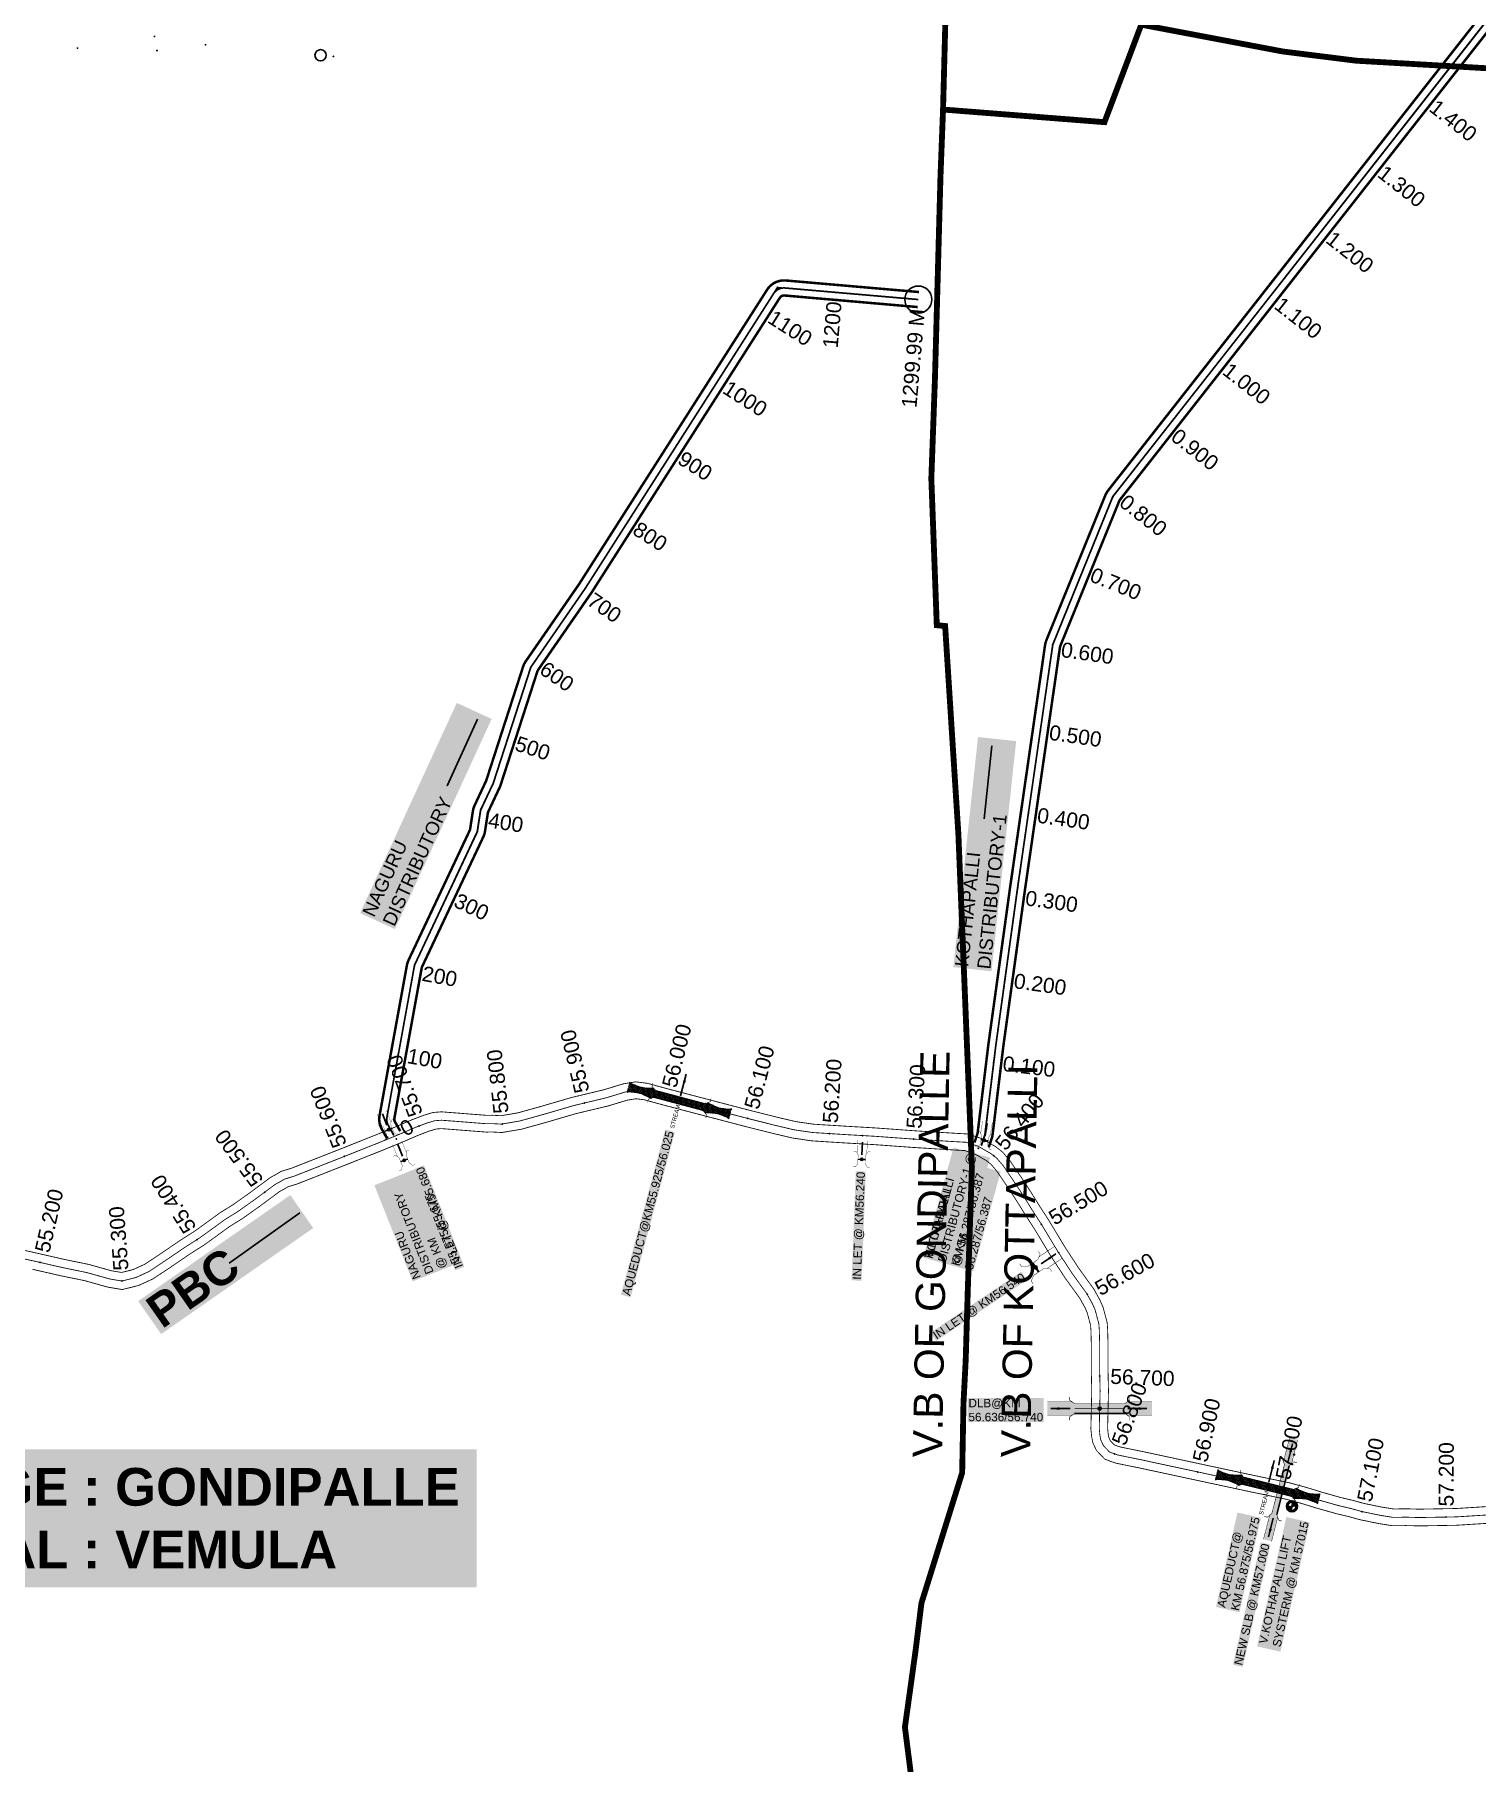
# Model space of a CAD drawing. Header units: inches. Extents: x 174104 to 230935, y 1583276 to 1631460.
# Drawn here: x 213120 to 214844, y 1589828 to 1591893 of the extents above; entities that cross this region are included whole.
import ezdxf
from ezdxf.enums import TextEntityAlignment as Align

# ---------------------------------------------------------------- set-up
doc = ezdxf.new("R2010")
doc.units = ezdxf.units.IN
doc.header["$LTSCALE"] = 15
doc.header["$MEASUREMENT"] = 0
doc.linetypes.add('ACAD_ISO02W100', pattern=[15, 12, -3])
doc.linetypes.add('HIDDEN2', pattern=[0.1875, 0.125, -0.0625])
for name, color, linetype in [('BLOCK', 72, 'Continuous'), ('CANAL1', 7, 'Continuous'), ('CSMark', 72, 'Continuous'), ('PAPER SIZE', 5, 'Continuous'), ('RE REMARKS', 7, 'Continuous'), ('STRUCTURE', 5, 'Continuous'), ('TEXT', 1, 'Continuous'), ('text2', 7, 'Continuous'), ('VB', 72, 'Continuous'), ('VILLAGE BOUNDRY', 5, 'Continuous')]:
    doc.layers.add(name, color=color, linetype=linetype)
doc.styles.add('FONT1', font='Arial')
doc.styles.get("Standard").update_dxf_attribs({"font": 'arial.ttf'})
doc.dimstyles.get("Standard").update_dxf_attribs({"dimtxt": 0.18, "dimasz": 0.18, "dimexe": 0.18, "dimexo": 0.0625, "dimgap": 0.09, "dimtad": 0, "dimtih": 1, "dimtoh": 1, "dimdec": 4, "dimzin": 0, "dimdsep": 46, "dimtxsty": 'Standard', "dimcen": 0.09, "dimadec": 0, "dimazin": 0, "dimtfac": 1, "dimtdec": 4, "dimtofl": 0, "dimtmove": 0, "dimatfit": 3, "dimfxl": 1, "dimtolj": 1, "dimtzin": 0, "dimarcsym": 0})

# ---------------------------------------------------------------- blocks, each defined once
blk = doc.blocks.new('PUMP')
at = {"layer": 'text2', "linetype": 'Continuous'}
h = blk.add_hatch(color=5, dxfattribs=at)
h.dxf.hatch_style = 1
edge = h.paths.add_edge_path(flags=17)
edge.add_arc((0, 0), 10.1, 0, 360)
edge = h.paths.add_edge_path()
edge.add_arc((0, 0), 13.4, 0, 360)
h = blk.add_hatch(dxfattribs=at)
h.set_pattern_fill('ANSI37', color=1, scale=10)
h.set_pattern_definition([(45, (-205292.2248, -1596949.1993), (-0.8838834765, 0.8838834765), []), (135, (-205292.2248, -1596949.1993), (-0.8838834765, -0.8838834765), [])])
h.paths.add_polyline_path([(0, 10.1), (0, 0), (10.1, 0, 0.414214)])
h.paths.add_polyline_path([(0, 0), (-10.1, 0, 0.414214), (0, -10.1)])
at = {"layer": 'text2', "color": 5, "linetype": 'Continuous'}
for radius in [13.4, 10.1]:
    blk.add_circle((0, 0), radius, dxfattribs=at)
at = {"layer": 'text2', "linetype": 'Continuous'}
blk.add_circle((0, 0), 1.3, dxfattribs=at)
blk = doc.blocks.new('CIRCLE-BOX')
for p, q in [((-0.5, 0), (0.5, 0)), ((0, 0.5), (0, -0.5))]:
    blk.add_line(p, q)
blk.add_circle((0, 0), 0.2)
blk = doc.blocks.new('OT')
at = {"layer": 'STRUCTURE', "color": 190}
for points, const_width in [([(769775.2, 1706601.8), (769775.2, 1706597.8), (769769.2, 1706593.8), (769761.8, 1706593.8), (769754.4, 1706593.8), (769748.4, 1706597.8), (769748.4, 1706601.8)], 0.5), ([(769751.4, 1706595.8), (769729.4, 1706595.8)], 0.5), ([(769751.4, 1706579), (769729.4, 1706579)], 0.5), ([(769748.4, 1706573), (769748.4, 1706577), (769754.4, 1706581), (769761.8, 1706581), (769761.8, 1706581), (769761.8, 1706581), (769769.2, 1706581), (769775.2, 1706577), (769775.2, 1706573)], 0.5), ([(769761.8, 1706593.8), (769761.8, 1706581)], 2.5)]:
    blk.add_lwpolyline(points, dxfattribs=dict(at, const_width=const_width))
at = {"layer": 'STRUCTURE', "color": 0}
blk.add_circle((769761.8, 1706587.4), 1.87, dxfattribs=at)
blk.add_leader([(769732.6, 1706587.4), (769753.8, 1706587.4)], dimstyle='Standard', override={"dimasz": 10, "dimgap": 0.09, "dimtad": 0}, dxfattribs=at)
blk = doc.blocks.new('AQUEDUCT')
at = {"layer": 'STRUCTURE'}
h = blk.add_hatch(dxfattribs=at)
h.set_pattern_fill('DASH', color=256, scale=8, angle=-90, style=0)
h.set_pattern_definition([(270, (-1706662.7411, 769762.6106), (1, -1), [1, -1])])
edge = h.paths.add_edge_path()
edge.add_spline(control_points=[(6.5, -63.1), (6.2, -62.6), (5.2, -61.2), (4.6, -58.3), (4.1, -54.4), (3.3, -48.8), (4.1, -41.4), (5.4, -35.8), (6, -33)], knot_values=[0, 0, 0, 0, 1.613557, 5.24513, 8.624976, 13.470124, 22.190216, 30.746377, 30.746377, 30.746377, 30.746377], degree=3, periodic=0)
edge.add_line((6, -33), (4, -30))
edge.add_line((4, -30), (4, 30))
edge.add_line((4, 30), (6, 33))
edge.add_spline(control_points=[(6, 33), (5.3, 35.8), (3.9, 41.3), (2.8, 48.7), (3.5, 54.4), (3.9, 58.3), (4.4, 61.2), (5.4, 62.6), (5.7, 63.1)], knot_values=[0, 0, 0, 0, 8.556161, 17.276253, 22.121402, 25.501247, 29.13282, 30.746377, 30.746377, 30.746377, 30.746377], degree=3, periodic=0)
edge.add_line((5.7, 63.1), (-6.5, 63.1))
edge.add_spline(control_points=[(-6.5, 63.1), (-6.2, 62.6), (-5.2, 61.2), (-4.6, 58.3), (-4.1, 54.4), (-3.3, 48.8), (-4.1, 41.4), (-5.4, 35.8), (-6, 33)], knot_values=[0, 0, 0, 0, 1.613557, 5.24513, 8.624976, 13.470124, 22.190216, 30.746377, 30.746377, 30.746377, 30.746377], degree=3, periodic=0)
edge.add_line((-6, 33), (-4, 30))
edge.add_line((-4, 30), (-4, -30))
edge.add_line((-4, -30), (-6, -33))
edge.add_spline(control_points=[(-6, -33), (-5.3, -35.8), (-3.9, -41.3), (-2.8, -48.7), (-3.5, -54.4), (-3.9, -58.3), (-4.4, -61.2), (-5.4, -62.6), (-5.7, -63.1)], knot_values=[0, 0, 0, 0, 8.556161, 17.276253, 22.121402, 25.501247, 29.13282, 30.746377, 30.746377, 30.746377, 30.746377], degree=3, periodic=0)
edge.add_line((-5.7, -63.1), (6.5, -63.1))
blk.add_circle((0, 0), 0.938)
at = {"layer": 'STRUCTURE', "const_width": 0.628}
for points in [[(-12, 36), (-8, 36), (-4, 30), (-4, -30), (-8, -36), (-12, -36)], [(12, 36), (8, 36), (4, 30), (4, -30), (8, -36), (12, -36)]]:
    blk.add_lwpolyline(points, dxfattribs=at)
at = {"layer": 'STRUCTURE', "color": 3}
for points in [[(-4, 30), (-4, -30)], [(-4, 30), (-4, -30)], [(4, 30), (4, -30)]]:
    blk.add_lwpolyline(points, dxfattribs=at)
at = {"layer": 'STRUCTURE'}
for points in [[(-6.5, 63.1), (-5.7, 61.7), (-4.7, 58.2), (-4.2, 54.9), (-3.6, 50.1), (-4.3, 41.4), (-6, 33)], [(5.7, 63.1), (4.8, 61.7), (3.9, 58.2), (3.5, 54.8), (3.1, 50), (4, 41.3), (6, 33)], [(-5.7, -63.1), (-4.8, -61.7), (-3.9, -58.2), (-3.5, -54.8), (-3.1, -50), (-4, -41.3), (-6, -33)], [(6.5, -63.1), (5.7, -61.7), (4.7, -58.2), (4.2, -54.9), (3.6, -50.1), (4.3, -41.4), (6, -33)]]:
    blk.add_spline(points, degree=3, dxfattribs=at)
at = {"layer": 'STRUCTURE', "color": 0}
blk.add_text('STREAM', height=5, dxfattribs=at).set_placement((-19.7, -0.1), align=Align.MIDDLE_CENTER)
for points in [[(32.5, 0.1), (5.8, 0)], [(0.4, -62), (0.1, -38.2)]]:
    blk.add_leader(points, dimstyle='Standard', override={"dimasz": 10, "dimgap": 0.09, "dimtad": 0}, dxfattribs=at)
blk = doc.blocks.new('SLB')
at = {"layer": 'STRUCTURE'}
h = blk.add_hatch(dxfattribs=at)
h.set_pattern_fill('DOTS', color=6, scale=20, angle=320.3722, style=0)
h.set_pattern_definition([(320.372247934, (-159.4327, -72.9564), (1.2786241598, 0.5641323054), [0, -1.25])])
h.paths.add_polyline_path([(769699.5, 1706871.1), (769699.5, 1706861.1), (769729.1, 1706861.1), (769732.1, 1706863.1), (769792.1, 1706863.1), (769795.1, 1706861.1), (769824.7, 1706861.1), (769824.7, 1706871.1), (769795.1, 1706871.1), (769792.1, 1706869.1), (769732.1, 1706869.1), (769729.1, 1706871.1)])
at = {"layer": 'STRUCTURE', "color": 6, "linetype": 'ACAD_ISO02W100', "ltscale": 0.5, "const_width": 0.5}
for points in [[(769699.5, 1706871.1), (769729.1, 1706871.1)], [(769795.1, 1706871.1), (769824.7, 1706871.1)], [(769699.5, 1706861.1), (769729.1, 1706861.1)], [(769795.1, 1706861.1), (769824.7, 1706861.1)]]:
    blk.add_lwpolyline(points, dxfattribs=at)
at = {"layer": 'STRUCTURE', "color": 6, "const_width": 0.628}
for points in [[(769726.1, 1706877.1), (769726.1, 1706873.1), (769732.1, 1706869.1), (769792.1, 1706869.1), (769798.1, 1706873.1), (769798.1, 1706877.1)], [(769726.1, 1706855.1), (769726.1, 1706859.1), (769732.1, 1706863.1), (769792.1, 1706863.1), (769798.1, 1706859.1), (769798.1, 1706855.1)]]:
    blk.add_lwpolyline(points, dxfattribs=at)
at = {"layer": 'STRUCTURE', "color": 6}
blk.add_lwpolyline([(769732.1, 1706863.1), (769792.1, 1706863.1)], dxfattribs=at)
blk.add_lwpolyline([(769732.1, 1706863.1), (769792.1, 1706863.1)], dxfattribs=at)
at = {"layer": 'STRUCTURE', "color": 0}
blk.add_circle((769762.1, 1706866.1), 1.24, dxfattribs=at)
for points in [[(769703.8, 1706866), (769726.7, 1706866)], [(769818.6, 1706865.8), (769795.7, 1706865.8)]]:
    blk.add_leader(points, dimstyle='Standard', override={"dimasz": 10, "dimgap": 0.09, "dimtad": 0}, dxfattribs=at)
blk = doc.blocks.new('DLB')
at = {"layer": 'STRUCTURE'}
h = blk.add_hatch(dxfattribs=at)
h.set_pattern_fill('DOTS', color=6, scale=20, angle=320.37224793, style=0)
h.paths.add_polyline_path([(769699.5, 1706950), (769699.5, 1706934), (769729.1, 1706934), (769732.1, 1706936), (769792.1, 1706936), (769795.1, 1706934), (769824.7, 1706934), (769824.7, 1706950), (769795.1, 1706950), (769792.1, 1706948), (769732.1, 1706948), (769729.1, 1706950)])
at = {"layer": 'STRUCTURE', "color": 6, "linetype": 'ACAD_ISO02W100', "ltscale": 0.5, "const_width": 0.5}
for points in [[(769699.5, 1706950), (769729.1, 1706950)], [(769795.1, 1706950), (769824.7, 1706950)], [(769699.5, 1706934), (769729.1, 1706934)], [(769795.1, 1706934), (769824.7, 1706934)]]:
    blk.add_lwpolyline(points, dxfattribs=at)
at = {"layer": 'STRUCTURE', "color": 6, "const_width": 0.628}
for points in [[(769726.1, 1706956), (769726.1, 1706952), (769732.1, 1706948), (769792.1, 1706948), (769798.1, 1706952), (769798.1, 1706956)], [(769726.1, 1706928), (769726.1, 1706932), (769732.1, 1706936), (769792.1, 1706936), (769798.1, 1706932), (769798.1, 1706928)], [(769732.1, 1706942), (769792.1, 1706942)]]:
    blk.add_lwpolyline(points, dxfattribs=at)
at = {"layer": 'STRUCTURE', "color": 6}
blk.add_lwpolyline([(769732.1, 1706936), (769792.1, 1706936)], dxfattribs=at)
blk.add_lwpolyline([(769732.1, 1706936), (769792.1, 1706936)], dxfattribs=at)
at = {"layer": 'STRUCTURE', "color": 0}
blk.add_circle((769762.1, 1706942), 1.8, dxfattribs=at)
for points in [[(769703.8, 1706942), (769726.7, 1706942)], [(769818.6, 1706942), (769795.7, 1706942)]]:
    blk.add_leader(points, dimstyle='Standard', override={"dimasz": 10, "dimgap": 0.09, "dimtad": 0}, dxfattribs=at)
blk = doc.blocks.new('GGG')
at = {"layer": 'STRUCTURE', "color": 5, "insert": (181339.4, 1616872.7), "char_height": 40, "width": 213.631, "attachment_point": 1, "rotation": 22.6465, "bg_fill": 1, "box_fill_scale": 1.1, "bg_fill_color": 7, "bg_fill_true_color": 16777215, "bg_fill_transparency": 0}
blk.add_mtext('{\\fArial|b1|i0|c0|p34;\\C1;PBC}', dxfattribs=at)
at = {"layer": 'RE REMARKS', "color": 1}
blk.add_leader([(181545.2, 1616937), (181450.2, 1616896)], dimstyle='Standard', override={"dimasz": 50}, dxfattribs=at)

msp = doc.modelspace()

# ---------------------------------------------------------------- linework, layer by layer
at = {"layer": 'CANAL1', "color": 200, "linetype": 'ByBlock', "ltscale": 40, "const_width": 3}
for points in [[(214243.46185, 1590568.84605), (214246.82457, 1590578.93421, 0.0502541889), (214247.30876, 1590581.08602), (214260.07467, 1590686.15929), (214286.0885, 1590874.25931), (214327.74346, 1591162.86869, -0.0608241317), (214329.58348, 1591169.6532), (214399.60331, 1591341.78527, -0.0699871077), (214403.66015, 1591348.77177), (214899.98725, 1591980.64201)], [(214260.53815, 1590563.15395), (214263.90087, 1590573.24211, 0.0502541889), (214265.17736, 1590578.91507), (214277.92533, 1590683.84071), (214303.9115, 1590871.74069), (214345.55886, 1591160.2974, -0.0608241317), (214346.2568, 1591162.87083), (214416.27663, 1591335.0029, -0.0699871077), (214417.81543, 1591337.65296), (214914.01275, 1591969.35799)], [(213541.15582, 1590573.58765), (213534.80793, 1590584.87278, -0.1748094164), (213532.11287, 1590600.9323), (213564.6758, 1590780.02842, -0.0653169874), (213566.97951, 1590787.21268), (213639.93187, 1590941.87168, 0.0721501865), (213640.43551, 1590943.51905), (213643.77661, 1590965.23625, -0.0715434988), (213645.76652, 1590971.77329), (213659.61135, 1591001.30892), (213703.75841, 1591137.6743, -0.0731044382), (213706.85149, 1591143.93235), (213770.50409, 1591235.98381), (213995.52683, 1591588.19331, -0.2791071887), (214017.82378, 1591599.18234), (214177.06653, 1591585.3813)], [(213556.84418, 1590582.41235), (213550.49629, 1590593.69748, -0.1748094164), (213549.82253, 1590597.71236), (213582.38546, 1590776.80848, -0.0653169874), (213583.25928, 1590779.53355), (213656.21163, 1590934.19254, 0.0721501864), (213658.2262, 1590940.78202), (213661.56731, 1590962.49922, -0.0715434988), (213662.06478, 1590964.13348), (213676.38865, 1590994.69108), (213720.88335, 1591132.13025, -0.0731044382), (213721.65662, 1591133.69477), (213785.49591, 1591226.01619), (214010.69537, 1591578.50231, -0.2791071887), (214016.2696, 1591581.24956), (214175.51235, 1591567.44853)]]:
    msp.add_lwpolyline(points, format="xyb", dxfattribs=at)
at = {"layer": 'CANAL1', "color": 1, "linetype": 'HIDDEN2', "ltscale": 5, "const_width": 2}
for points in [[(214252, 1590566), (214255.36272, 1590576.08816, 0.0502541889), (214256.24306, 1590580.00055), (214269, 1590685), (214295, 1590873), (214336.65116, 1591161.58304, -0.0608241317), (214337.92014, 1591166.26201), (214407.93997, 1591338.39409, -0.0699871077), (214410.73779, 1591343.21236), (214907, 1591975)], [(213549, 1590578), (213542.65211, 1590589.28513, -0.1748094164), (213540.9677, 1590599.32233), (213573.53063, 1590778.41845, -0.0653169874), (213575.11939, 1590783.37311), (213648.07175, 1590938.03211, 0.0721501864), (213649.33085, 1590942.15053), (213652.67196, 1590963.86774, -0.0715434988), (213653.91565, 1590967.95339), (213668, 1590998), (213712.32088, 1591134.90227, -0.0731044382), (213714.25406, 1591138.81356), (213778, 1591231), (214003.1111, 1591583.34781, -0.2791071887), (214017.04669, 1591590.21595), (214176.28944, 1591576.41492)]]:
    msp.add_lwpolyline(points, format="xyb", dxfattribs=at)
at = {"layer": 'CANAL1', "color": 1, "ltscale": 4, "const_width": 1}
for points in [[(213100.46726, 1590441.44342), (213121.33387, 1590436.86371), (213155.96639, 1590428.96379), (213184.27218, 1590423.17898), (213207.36808, 1590416.7127), (213211.55189, 1590415.54401), (213223.63702, 1590413.52349), (213231.3441, 1590415.38347), (213237.67011, 1590417.03316), (213251.19468, 1590423.22277), (213268.35184, 1590434.54401), (213293.63811, 1590451.77016), (213311.47069, 1590463.1309), (213341.83687, 1590485.15602), (213357.0666, 1590494.59025), (213377.72634, 1590509.27539), (213401.91822, 1590527.21515), (213408.30027, 1590530.66622), (213414.60742, 1590534.40288), (213426.59367, 1590538.01875), (213484.50616, 1590560.75032), (213527.02249, 1590577.6612), (213549.74955, 1590586.92618), (213570.56929, 1590595.91845), (213585.16687, 1590601.45904), (213596.17957, 1590604.74754), (213606.2867, 1590605.52398), (213660.53125, 1590601.284), (213666.94792, 1590601.44843), (213677.14218, 1590600.85674), (213697.54094, 1590604.3016), (213725.49974, 1590612.08258), (213761.30131, 1590622.5456), (213800.1459, 1590631.84877), (213823.63298, 1590638.9725), (213838.52604, 1590641.36004), (213852.54112, 1590639.56632), (213875.23786, 1590633.35994), (213920.08618, 1590621.57257), (213976.16095, 1590606.93073), (214007.68949, 1590599.02095), (214029.70539, 1590593.85277), (214050.9239, 1590590.74621), (214091.15716, 1590588.20795), (214124.56936, 1590586.29136), (214170.64482, 1590582.96545), (214217.99948, 1590579.99693), (214235.68443, 1590579.03111), (214251.69052, 1590573.64971), (214268.67471, 1590563.92316), (214277.15295, 1590557.26468), (214286.13191, 1590546.65706), (214301.99474, 1590523.34694), (214311.14985, 1590509.15258), (214320.69367, 1590493.7867), (214332.14727, 1590476.07565), (214351.2374, 1590444.42134), (214368.30353, 1590418.29563), (214377.30938, 1590405.82994), (214386.07973, 1590393.76446), (214393.37962, 1590380.65161), (214397.24842, 1590371.77193), (214402.06668, 1590353.70127), (214402.62267, 1590345.94097), (214403.16811, 1590327.06678), (214403.14408, 1590294.45756), (214403.64238, 1590272.0631), (214403.24248, 1590253.4022), (214402.62499, 1590227.17175), (214403.35381, 1590220.03388), (214404.07185, 1590216.36335), (214405.94396, 1590212.31142), (214408.20619, 1590209.88336), (214410.57144, 1590207.4688), (214414.23775, 1590206.06489), (214418.36863, 1590204.77095), (214442.49966, 1590199.90018), (214579.19709, 1590170.55951), (214620.49172, 1590161.99173), (214640.73254, 1590156.44863), (214658.73835, 1590150.89296), (214681.39155, 1590144.4961), (214696.3792, 1590140.975), (214708.67894, 1590137.53542), (214730.10529, 1590133.10907), (214744.49218, 1590130.82564), (214758.91897, 1590130.9837), (214763.66835, 1590130.92314), (214775.05082, 1590130.59156), (214819.06162, 1590131.36456), (214864.10263, 1590134.15685)], [(213116.96613, 1590417.34629), (213151.73961, 1590409.41421), (213179.56782, 1590403.72702), (213201.97592, 1590397.4533), (213207.20011, 1590395.99399), (213224.36298, 1590393.12451), (213236.2139, 1590395.98453), (213244.40589, 1590398.12084), (213260.92132, 1590405.67923), (213279.49016, 1590417.93199), (213304.64389, 1590435.06784), (213322.72531, 1590446.5871), (213352.98913, 1590468.53798), (213368.1374, 1590477.92175), (213389.47766, 1590493.09061), (213412.68578, 1590510.30085), (213418.15773, 1590513.25978), (213422.71058, 1590515.95712), (213433.14633, 1590519.10525), (213491.85584, 1590542.14968), (213534.49351, 1590559.1088), (213557.49045, 1590568.48382), (213578.08671, 1590577.37955), (213591.58513, 1590582.50296), (213599.84843, 1590584.97046), (213606.2733, 1590585.46402), (213660.00675, 1590581.264), (213666.62408, 1590581.43357), (213678.24182, 1590580.75926), (213701.89906, 1590584.7544), (213730.98626, 1590592.84942), (213766.43869, 1590603.2104), (213805.3821, 1590612.53723), (213828.13902, 1590619.4395), (213838.84596, 1590621.15596), (213848.61488, 1590619.90568), (213870.05814, 1590614.04206), (213915.01782, 1590602.22543), (213971.20105, 1590587.55527), (214002.97051, 1590579.58505), (214025.96461, 1590574.18723), (214048.8421, 1590570.83779), (214089.95484, 1590568.24405), (214123.27664, 1590566.33264), (214169.29918, 1590563.01055), (214216.82852, 1590560.03107), (214231.88357, 1590559.20889), (214243.45548, 1590555.31829), (214257.46929, 1590547.29284), (214263.20105, 1590542.79132), (214270.18809, 1590534.53694), (214285.32126, 1590512.29906), (214294.25015, 1590498.45542), (214303.80033, 1590483.0793), (214315.18273, 1590465.47835), (214334.2966, 1590433.78466), (214351.81647, 1590406.96437), (214361.11462, 1590394.09406), (214369.19227, 1590382.98154), (214375.43238, 1590371.77239), (214378.31158, 1590365.16407), (214382.25332, 1590350.38073), (214382.64333, 1590344.93703), (214383.16789, 1590326.78522), (214383.14392, 1590294.24244), (214383.63762, 1590272.0549), (214383.24752, 1590253.8518), (214382.60101, 1590226.38825), (214383.55019, 1590217.09212), (214384.90615, 1590210.16065), (214389.13004, 1590201.01858), (214393.74381, 1590196.06664), (214399.34056, 1590190.3532), (214407.66625, 1590187.16511), (214413.38737, 1590185.37305), (214438.42234, 1590180.31982), (214575.06691, 1590150.99049), (214615.81428, 1590142.53627), (214635.14146, 1590137.24337), (214653.07165, 1590131.71104), (214676.38445, 1590125.1279), (214691.3968, 1590121.601), (214703.95706, 1590118.08858), (214726.51271, 1590113.42893), (214743.02382, 1590110.80836), (214758.90103, 1590110.9823), (214763.24965, 1590110.92686), (214774.93518, 1590110.58644), (214819.85638, 1590111.37544), (214865.04937, 1590114.17715)]]:
    msp.add_lwpolyline(points, dxfattribs=at)
at = {"layer": 'CANAL1', "color": 1, "linetype": 'HIDDEN2', "ltscale": 4, "const_width": 1}
msp.add_lwpolyline([(213098.601, 1590431.615), (213119.15, 1590427.105), (213153.853, 1590419.189), (213181.92, 1590413.453), (213204.672, 1590407.083), (213209.376, 1590405.769), (213224, 1590403.324), (213233.779, 1590405.684), (213241.038, 1590407.577), (213256.058, 1590414.451), (213273.921, 1590426.238), (213299.141, 1590443.419), (213317.098, 1590454.859), (213347.413, 1590476.847), (213362.602, 1590486.256), (213383.602, 1590501.183), (213407.302, 1590518.758), (213413.229, 1590521.963), (213418.659, 1590525.18), (213429.87, 1590528.562), (213488.181, 1590551.45), (213490.09755, 1590552.21231), (213530.758, 1590568.385), (213553.62, 1590577.705), (213574.328, 1590586.649), (213588.376, 1590591.981), (213598.014, 1590594.859), (213606.28, 1590595.494), (213660.269, 1590591.274), (213666.786, 1590591.441), (213677.692, 1590590.808), (213679.00814, 1590591.03027), (213699.72, 1590594.528), (213728.243, 1590602.466), (213763.87, 1590612.878), (213802.764, 1590622.193), (213825.886, 1590629.206), (213838.686, 1590631.258), (213850.578, 1590629.736), (213872.648, 1590623.701), (213875.21821, 1590623.02548), (213917.552, 1590611.899), (213973.681, 1590597.243), (214005.33, 1590589.303), (214027.835, 1590584.02), (214049.883, 1590580.792), (214090.556, 1590578.226), (214123.923, 1590576.312), (214169.972, 1590572.988), (214217.414, 1590570.014), (214233.784, 1590569.12), (214247.573, 1590564.484), (214263.072, 1590555.608), (214270.177, 1590550.028), (214278.16, 1590540.597), (214293.658, 1590517.823), (214302.7, 1590503.804), (214312.247, 1590488.433), (214323.665, 1590470.777), (214342.767, 1590439.103), (214360.06, 1590412.63), (214369.212, 1590399.962), (214377.636, 1590388.373), (214384.406, 1590376.212), (214387.78, 1590368.468), (214392.16, 1590352.041), (214392.633, 1590345.439), (214393.168, 1590326.926), (214393.144, 1590294.35), (214393.24216, 1590289.93863), (214393.64, 1590272.059), (214393.245, 1590253.627), (214392.613, 1590226.78), (214393.452, 1590218.563), (214394.489, 1590213.262), (214397.537, 1590206.665), (214400.975, 1590202.975), (214404.956, 1590198.911), (214410.952, 1590196.615), (214415.878, 1590195.072), (214440.461, 1590190.11), (214577.132, 1590160.775), (214609.45398, 1590154.06886), (214618.153, 1590152.264), (214637.937, 1590146.846), (214655.905, 1590141.302), (214678.888, 1590134.812), (214693.888, 1590131.288), (214706.318, 1590127.812), (214728.309, 1590123.269), (214743.758, 1590120.817), (214758.91, 1590120.983), (214763.459, 1590120.925), (214774.993, 1590120.589), (214819.459, 1590121.37), (214864.576, 1590124.167)], dxfattribs=at)
at = {"layer": 'CSMark', "linetype": 'Continuous'}
for p in [(214782.56128, 1591816.57802), (214720.79009, 1591737.93758), (214659.01889, 1591659.29714), (214076.67011, 1591585.04859), (213990.28546, 1591563.27289), (214597.24769, 1591580.6567), (214535.47649, 1591502.01626), (213936.44653, 1591479.00326), (214473.70529, 1591423.37581), (213882.6076, 1591394.73364), (214411.93409, 1591344.73537), (213828.76867, 1591310.46401), (214373.09614, 1591252.73633), (213774.75658, 1591226.30952), (214336.39617, 1591159.81631), (213717.88109, 1591144.05881), (213684.83339, 1591049.99647), (214322.1112, 1591060.84187), (213651.47414, 1590956.08191), (214307.82623, 1590961.86743), (213613.26684, 1590864.24569), (214293.60105, 1590862.88454), (213572.5711, 1590773.14104), (214279.90166, 1590763.82735), (213554.68255, 1590674.75405), (214266.53689, 1590664.7267)]:
    msp.add_point(p, dxfattribs=at)
at = {"layer": 'text2', "color": 0, "linetype": 'Continuous'}
for points in [[(214252, 1590566), (214256, 1590578), (214269, 1590685), (214295, 1590873), (214337, 1591164), (214409, 1591341), (214907, 1591975)], [(213549, 1590578), (213540, 1590594), (213574, 1590781), (213649, 1590940), (213653, 1590966), (213668, 1590998), (213713, 1591137), (213778, 1591231), (214008, 1591591), (214176.28944, 1591576.41492)]]:
    msp.add_lwpolyline(points, dxfattribs=at)
at = {"layer": 'text2', "linetype": 'Continuous'}
for centre, radius in [((213461.6146, 1591868.40781, 89.783), 6.694), ((214176.28944, 1591576.41492), 16.17421)]:
    msp.add_circle(centre, radius, dxfattribs=at)
at = {"layer": 'text2', "color": 3, "linetype": 'Continuous'}
for p in [(213776.95828, 1590616.01261), (213875.21818, 1590623.02549), (213972.13514, 1590597.64664), (213579.40693, 1590588.57674), (214070.39966, 1590579.49763), (214170.36889, 1590572.96312), (214266.41032, 1590552.98621), (213394.57278, 1590509.3185), (214323.49625, 1590471.03794), (213125.96022, 1590425.55154), (213224.27205, 1590403.38966), (214378.27309, 1590387.22859), (214393.24216, 1590289.93865), (214411.11835, 1590196.56289), (214510.23567, 1590175.1336), (214706.95723, 1590127.67995), (214807.35219, 1590121.15736)]:
    msp.add_point(p, dxfattribs=at)
at = {"layer": 'text2'}
for p in [(213875.21821, 1590623.02548), (213890.52621, 1590619.00212), (213542, 1590575, 111), (213552, 1590573, 112), (213679.00814, 1590591.03027), (214109.94915, 1590577.11357), (213490.09755, 1590552.21231), (214248, 1590562, 117), (213313.86254, 1590452.79776), (214343.95833, 1590437.27925), (214393.24216, 1590289.93863), (214393.17973, 1590250.85452), (214594.0906, 1590157.25644), (214609.45398, 1590154.06886), (214623, 1590134, 122)]:
    msp.add_point(p, dxfattribs=at)
at = {"layer": 'VILLAGE BOUNDRY', "linetype": 'HIDDEN2', "ltscale": 20, "const_width": 7}
for points in [[(214946.97136, 1591847.59485), (214699.56207, 1591861.91979), (214612.03372, 1591872.90325), (214442.86467, 1591904.93847), (214398.84935, 1591788.42796), (214205.85854, 1591803.51995), (214202.78495, 1591723.4847), (214205.85854, 1591803.51995), (214209.09614, 1591926.8902)], [(214167.11268, 1589816.00929), (214160.26496, 1589869.95049), (214173.10587, 1589962.29237), (214180.0162, 1590018.31565), (214228.71702, 1590174.15011), (214230.29818, 1590257.16152), (214232.94185, 1590308.63517), (214235.41491, 1590391.79963), (214240.37618, 1590539.79027), (214224.17839, 1590937.71621), (214208.34778, 1591186.22033), (214198.3689, 1591187.15327), (214191.8522, 1591362.48003), (214196.20201, 1591482.7554), (214202.78495, 1591723.4847)]]:
    msp.add_lwpolyline(points, dxfattribs=at)

# ---------------------------------------------------------------- block references
for p, rotation in [((213890.52621, 1590619.00212), 74.97004712771776), ((214594.0906, 1590157.25644), 76.30324212628756)]:
    msp.add_blockref('AQUEDUCT', p, dxfattribs=dict(rotation=rotation))
at = {"layer": 'BLOCK'}
for p in [(213171, 1591877, 89.643), (213263, 1591891, 90.091), (213266, 1591874, 90.131), (213324, 1591881, 90.075), (213477, 1591867, 90.079), (214008, 1591591, 89.835), (214158, 1591578, 90.031), (214409, 1591341, 90.67), (213778, 1591231, 90.214), (214337, 1591164, 90.285), (213713, 1591137, 90.174), (213668, 1590998, 90.226), (213653, 1590966, 90.335), (213649, 1590940, 90.213), (214295, 1590873, 90.395), (213574, 1590781, 89.836), (214269, 1590685, 89.445), (213540, 1590594, 90.191), (213549, 1590578, 90.247), (214256, 1590578, 89.237), (214252, 1590566, 89.231)]:
    msp.add_blockref('CIRCLE-BOX', p, dxfattribs=at)
at = {"layer": 'STRUCTURE', "color": 0}
for p, xscale, yscale, zscale, rotation in [((-1095667.32626, 1648939.27987), 0.7, 0.7, 0.7, 291.7257690367877), ((-881927.08086, 2308778.19999), 0.7000000000000001, 0.7000000000000001, 0.7000000000000001, 261.0455344188203), ((-1095648.82077, 1648902.56603, 112), 0.7, 0.7, 0.7, 291.7257690367877), ((-959106.43844, 2174503.88704), 0.7, 0.7, 0.7, 267.8165767213877)]:
    msp.add_blockref('OT', p, dxfattribs=dict(at, xscale=xscale, yscale=yscale, zscale=zscale, rotation=rotation))
for name, p, rotation in [('OT', (-100179.9036, 3435972.32847), 213.948661347339), ('SLB', (1675816.8925, 419343.10605), 75.57051849472369)]:
    msp.add_blockref(name, p, dxfattribs=dict(at, rotation=rotation))
msp.add_blockref('DLB', (-555368.92584, -116691.17453), dxfattribs=at)
at = {"layer": 'text2', "rotation": 12.24053196815951}
msp.add_blockref('GGG', (378835.48014, -28183.60484), dxfattribs=at)
at = {"layer": 'text2', "color": 3, "linetype": 'Continuous', "xscale": 0.5, "yscale": 0.5, "zscale": 0.5}
msp.add_blockref('PUMP', (214623, 1590134, 122), dxfattribs=at)

# ---------------------------------------------------------------- texts
at = {"layer": 'CSMark', "color": 1, "linetype": 'Continuous', "style": 'FONT1'}
for s, rotation, p in [('1.400', 321.85075637, (214791.21173, 1591809.78319)), ('1.300', 321.8507563, (214729.44053, 1591731.14275)), ('1.200', 321.8507563, (214667.66934, 1591652.50231)), ('1.100', 321.8507563, (214605.89814, 1591573.86186)), ('1100', 327.42594304, (213999.55512, 1591557.35061)), ('1.000', 321.8507563, (214544.12694, 1591495.22142)), ('1000', 327.42594304, (213945.71619, 1591473.08098)), ('0.900', 321.8507563, (214482.35574, 1591416.58098)), ('900', 327.42594304, (213891.87726, 1591388.81136)), ('0.800', 321.8507563, (214420.58454, 1591337.94054)), ('800', 327.42594304, (213838.03833, 1591304.54173)), ('0.700', 337.86450834, (214383.28539, 1591248.59155)), ('700', 325.33655444, (213783.80416, 1591220.05322)), ('0.600', 351.78721986, (214347.28336, 1591158.24496)), ('600', 325.33655451, (213726.92867, 1591137.80251)), ('0.500', 351.78721986, (214332.99839, 1591059.27052)), ('500', 342.06110616, (213695.29863, 1591046.60844)), ('0.400', 351.78721978, (214318.71342, 1590960.29608)), ('400', 351.25383773, (213662.34623, 1590954.40928)), ('300', 334.74683659, (213623.21558, 1590859.55289)), ('0.300', 352.12606186, (214304.49734, 1590861.37761)), ('200', 349.69515357, (213583.39367, 1590771.1733)), ('0.200', 352.12606178, (214290.79795, 1590762.32042)), ('100', 349.69515357, (213565.50512, 1590672.78631)), ('0.100', 353.07278179, (214277.45659, 1590663.40001)), ('0', 29.35775318, (213558.58733, 1590583.39287))]:
    msp.add_text(s, height=18, rotation=rotation, dxfattribs=at).set_placement(p, align=Align.MIDDLE_LEFT)
for s, rotation, p in [('1200', 85.04674243, (214075.72033, 1591574.08967)), ('1299.99 M', 85.04674242, (214175.33967, 1591565.45599))]:
    msp.add_text(s, height=18, rotation=rotation, dxfattribs=at).set_placement(p, align=Align.MIDDLE_RIGHT)
at = {"layer": 'CSMark', "color": 1}
for s, rotation, p in [('55.900', 103.46848463, (213774.56046, 1590628.39466)), ('56.000', 76.20182341, (213878.22335, 1590635.26187)), ('55.800', 96.4300608, (213677.59707, 1590603.551)), ('56.100', 75.36607827, (213976.54361, 1590609.51799)), ('55.700', 110.78454825, (213575.73193, 1590600.65894)), ('56.200', 86.39007697, (214070.86771, 1590592.09316)), ('56.300', 86.4129886, (214170.96131, 1590585.55072)), ('55.600', 111.69018674, (213484.96757, 1590563.73197)), ('56.400', 51.85524013, (214273.56346, 1590563.38971)), ('55.500', 126.55919607, (213386.92321, 1590519.33231)), ('55.200', 77.15028472, (213128.45036, 1590437.90717)), ('55.400', 122.50029301, (213306.17226, 1590462.83819)), ('56.500', 31.09339626, (214334.64786, 1590476.96382)), ('55.300', 94.31136074, (213223.05278, 1590415.88835)), ('56.600', 29.1045828, (214389.55327, 1590392.87025)), ('56.700', 357.87514611, (214405.83349, 1590289.47146)), ('56.800', 69.74759655, (214415.31357, 1590208.43603)), ('56.900', 77.88586135, (214512.75429, 1590187.47998)), ('57.000', 78.61144082, (214611.942, 1590166.42078)), ('57.100', 78.61144082, (214709.44524, 1590140.03186)), ('57.200', 89.86768451, (214807.38129, 1590133.75732))]:
    msp.add_text(s, height=18, rotation=rotation, dxfattribs=at).set_placement(p, align=Align.MIDDLE_LEFT)
at = {"layer": 'STRUCTURE', "color": 5, "char_height": 16, "width": 273.396588, "attachment_point": 1, "style": 'FONT1', "bg_fill": 1, "box_fill_scale": 1.1, "bg_fill_color": 7, "bg_fill_true_color": 16777215, "bg_fill_transparency": 0}
for s, insert, rotation in [('{\\C1;NAGURU \\PDISTRIBUTORY}', (213510.98542, 1590843.8374), 65.28729178), ('{\\C1;KOTHAPALLI DISTRIBUTORY-1}', (214219.93183, 1590779.90857), 83.87789018)]:
    msp.add_mtext(s, dxfattribs=dict(at, insert=insert, rotation=rotation))
at = {"layer": 'STRUCTURE', "color": 5, "char_height": 10, "attachment_point": 1, "bg_fill": 1, "box_fill_scale": 1.1, "bg_fill_color": 7, "bg_fill_true_color": 16777215, "bg_fill_transparency": 0}
for s, insert, width, rotation in [('AQUEDUCT@KM55.925/56.025', (213821.91882, 1590387.67317), 202.4055935, 74.97004713), ('{\\f@Arial Unicode MS|b0|i0|c0|p34;KOTHAPALLI DISTRIBUTORY-1 @ KM 56.287/56.387}', (214183.3654, 1590432.03286), 134.4013716, 74.57688683), ('NAGURU DISTRIBUTORY @ KM 55.575/55.675', (213572.28595, 1590404.15889, 112), 121.6620737, 111.72576904), ('NAGURU DISTRIBUTORY @ KM 55.575/55.675', (213572.28595, 1590404.15889, 112), 121.6620737, 111.72576904), ('IN LET @ KM55.680', (213622.90729, 1590417.22888, 112), 128.531105, 111.72576904), ('IN LET @ KM56.240', (214097.59127, 1590405.08641), 128.531105, 87.81657672), ('V.KOTHAPALLI DISTRIBUTORY @ KM 56.287/56.387', (214183.3654, 1590432.03286), 121.6620737, 74.57688683), ('IN LET @ KM56.540', (214192.50428, 1590341.44699), 128.531105, 33.94866135), ('AQUEDUCT@ \\PKM 56.875/56.975', (214533.43605, 1590014.44355), 113.7152797, 77.20894499), (' V.KOTHAPALLI LIFT\\P SYSTERM @ KM 57015', (214582.46813, 1589967.30763), 156.5802183, 77.20894499), ('NEW SLB @ KM57.000', (214553.70737, 1589945.52102), 147.9376535, 77.20894499)]:
    msp.add_mtext(s, dxfattribs=dict(at, insert=insert, width=width, rotation=rotation))
at = {"layer": 'STRUCTURE', "color": 5, "insert": (214236.28448, 1590262.37917), "char_height": 10, "width": 88.7698499, "attachment_point": 1, "bg_fill": 1, "box_fill_scale": 1.1, "bg_fill_color": 7, "bg_fill_true_color": 16777215, "bg_fill_transparency": 0}
msp.add_mtext('DLB@KM 56.636/56.740', dxfattribs=at)
at = {"layer": 'TEXT', "insert": (212887.8084, 1590179.77387), "char_height": 45, "width": 737.731719, "attachment_point": 1, "bg_fill": 1, "box_fill_scale": 1.5, "bg_fill_color": 50, "bg_fill_transparency": 0}
msp.add_mtext('{\\fArial|b1|i0|c0|p34;\\C1;VILLAGE : \\C5;GONDIPALLE\\P\\C1;MANDAL : \\C5;VEMULA}', dxfattribs=at)
at = {"layer": 'VB', "color": 1}
for s, p in [('V.B OF GONDIPALLE ', (214187.05874, 1590192.49018)), ('V.B OF KOTTAPALLI ', (214292.41689, 1590192.49018))]:
    msp.add_text(s, height=35, rotation=88.90879165, dxfattribs=at).set_placement(p, align=Align.MIDDLE_LEFT)

# ---------------------------------------------------------------- leaders
at = {"layer": 'PAPER SIZE', "color": 1}
for points in [[(213649.26624, 1591074.79093), (213612.98985, 1590995.03875)], [(214264.09325, 1591042.89556), (214255.13503, 1590955.73975)]]:
    msp.add_leader(points, dimstyle='Standard', override={"dimasz": 40, "dimgap": 0.09, "dimtad": 0, "dimtfill": 2, "dimtfillclr": 5}, dxfattribs=at)

doc.saveas('drawing.dxf')
